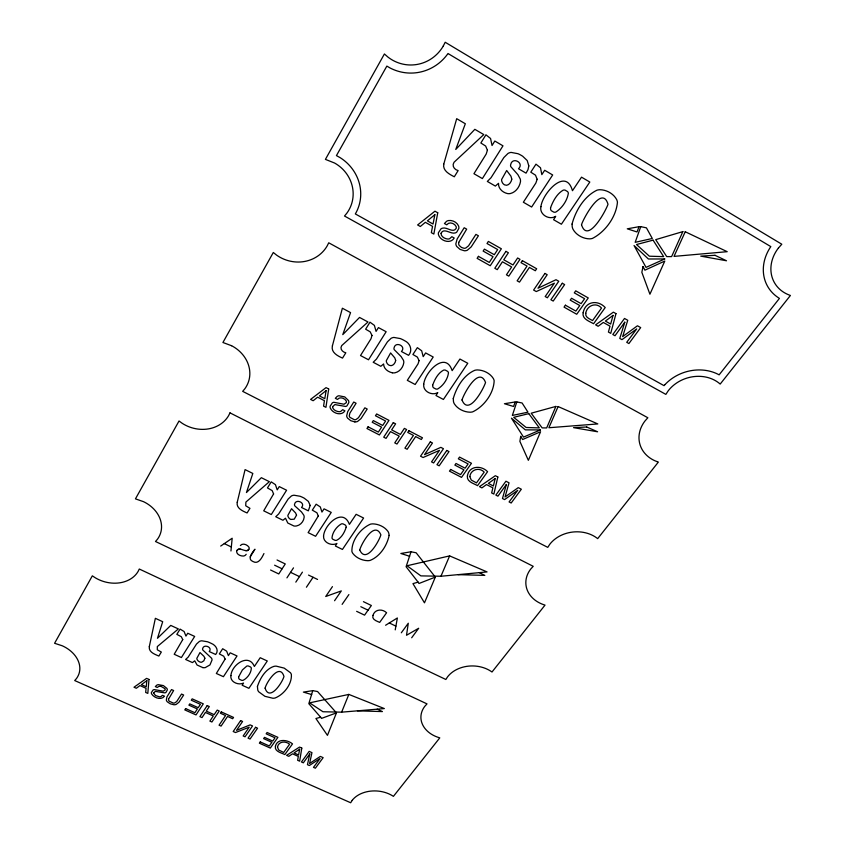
<?xml version="1.0" encoding="UTF-8"?>
<svg xmlns="http://www.w3.org/2000/svg" width="845" height="845" viewBox="0 0 845 845"><rect width="100%" height="100%" fill="white"/><g stroke="black" fill="none" stroke-linecap="round" stroke-linejoin="round"><path stroke-width="1.27" d="M230.949 550.982L232.185 538.233L220.703 546.06M395.228 629.863L397.372 617.97L385.605 625.247M250.215 556.834L254.947 549.208C252.613 552.218 246.666 559.063 252.94 561.524C258.549 564.83 261.992 557.499 263.946 553.549M320.625 717.215L308.816 703.684L312.756 690.65L317.562 691.537L336.458 712.884L327.448 735.372L315.914 718.503L320.625 717.215L321.512 718.408L336.458 712.884M418.095 582.131L406.096 566.72L411.019 551.785L416.131 552.778L435.333 577.103L424.475 602.844L412.951 583.631L418.095 582.131L418.972 583.494L435.333 577.103M240.381 545.532C242.568 542.722 247.279 544.602 248.916 547.148A3.169 2.598 11.9 0 1 249.085 548.87C246.518 554.214 239.082 545.363 236.611 551.109C236.378 554.415 240.455 556.105 243.254 556.042A3.919 3.2 11.9 0 0 245.589 555.028L246.18 554.288M341.633 712.166L348.837 694.41L384.338 708.575L341.633 712.166L322.948 711.743L309.64 702.85L348.837 694.41M440.942 576.248L449.624 555.894L487.058 571.917L440.942 576.248L420.873 575.878L407.026 565.759L449.624 555.894M443.287 45.989L445.199 42.25L781.794 244.226L778.456 248.018M286.93 577.864L293.5 567.851M295.813 582.131L302.415 572.149M306.418 587.222L313.062 577.272M332.444 586.631L325.726 596.496L341.306 590.909L334.567 600.732M342.119 604.365L348.89 594.574M352.217 800.373L350.664 802.75L74.698 680.552L76.272 678.778A29.786 22.308 16.7 0 0 77.592 676.813A29.068 21.769 16.7 0 0 62.255 645.781L54.587 643.277L92.337 575.836L95.422 577.874A30.578 24.283 17.5 0 0 138.126 571.4L139.288 569.023L427.01 703.885L424.781 706.346A28.286 21.664 1.1 0 0 438.492 737.463L439.78 737.865L393.411 796.36L392.386 795.705A26.903 19.636 3.9 0 0 352.175 800.352M401.312 632.789L408.293 623.24L406.508 635.282L418.687 628.257L411.673 637.764M236.811 550.602L238.385 549.239L240.719 549.208M248.842 549.387L247.395 550.613L245.557 550.56M665.036 384.538L664.043 385.658L355.333 213.933A43.348 41.173 26.1 0 0 340.239 157.719L336.437 155.596L386.852 66.1L390.041 67.959A47.341 45.926 89.7 0 0 447.586 54.101L448.008 53.52L770.82 246.624L769.858 248.06A44.88 38.067 -29.6 0 0 778.171 297.577L779.428 298.401L719.127 374.853L717.827 374.155A40.93 34.698 -17.6 0 0 665.047 384.549M411.019 551.785L400.857 553.486L409.656 556.274M312.756 690.65L303.387 692.097L311.689 694.558M458.011 574.653L484.819 575.382L479.347 572.646M357.446 710.835L382.415 711.585L377.197 709.177M354.847 421.908L350.802 420.704L347.612 418.169A5.894 5.186 7.8 0 1 346.672 415.867L347.675 411.716L353.738 402.03L356.094 403.255L349.83 413.205L349.281 415.835A3.876 3.401 7.7 0 0 349.936 417.367L354.456 419.764A3.56 3.126 7.6 0 0 356.062 419.511L358.481 417.694L364.86 407.818L367.205 409.043L360.984 418.613L357.519 421.486A5.894 5.176 7.5 0 1 354.847 421.908M202.842 667.613L197.065 665.015L194.72 660.822L192.459 662.586L185.615 659.47L188.203 657.093L196.494 644.07L199.367 641.461A6.264 4.88 11.9 0 1 201.744 640.806L207.374 641.735A26.385 20.396 11.8 0 1 211.334 643.436C215.665 645.01 219.309 650.396 215.665 654.484L209.233 651.537C213.046 647.291 203.613 643.467 202.61 648.717A2.598 2.028 11.7 0 0 202.874 650.069L211.609 658.244A6.76 5.239 11.5 0 1 212.042 659.998L209.94 664.941L205.219 667.624A6.337 4.901 11.5 0 1 202.842 667.613M392.302 372.793C388.056 371.874 383.556 368.726 383.609 363.941L380.81 366.297L373.194 362.262L376.447 359.104L387.464 341.792L391.066 338.327A7.182 6.528 4.8 0 1 393.897 337.43L400.329 338.581A30.209 27.22 5.2 0 1 404.755 340.767C410.269 343.239 412.93 350.517 408.579 355.322L401.438 351.499C406.646 346.249 395.418 340.852 394.055 347.865A2.979 2.704 4.5 0 0 394.224 349.64L401.132 356.59L403.477 360.34A7.742 6.982 4.4 0 1 403.794 362.632C403.213 367.258 399.727 371.758 395.059 372.772A7.256 6.528 4.7 0 1 392.302 372.793M656.924 461.581L658.361 462.078L597.679 538.635L596.581 537.8A30.927 25.308 -6.4 0 0 549.799 544.254L547.771 547.37L242.663 391.351L244.659 389.006A34.022 29.744 19.6 0 0 246.37 386.418A33.198 29.026 19.6 0 0 231.572 345.711M231.562 345.721L222.922 342.5L273.305 252.497L276.685 255.19A35.205 32.902 23.7 0 0 327.131 245.99L328.737 242.8L647.851 417.757L644.957 421.011A33.166 27.991 -15.1 0 0 656.924 461.571M290.564 572.329L299.457 576.607M274.614 565.199L282.103 568.801M360.815 606.699L368.061 610.196M224.316 543.61L231.34 546.99M389.313 622.966L395.893 626.134M270.58 570.016L278.765 573.945L285.272 563.942L277.054 559.981M356.643 611.336L364.565 615.139L371.367 605.506L363.434 601.672M308.52 575.075L317.562 579.448M778.425 247.997A37.043 31.413 -29.6 0 0 788.892 294.894L790.413 295.475L720.183 384.074L719.042 383.112A33.8 28.656 -17.6 0 0 668.215 390.802L665.86 394.393L344.507 216.024L346.777 213.278A36.599 34.761 26.2 0 0 348.753 210.268A35.712 33.927 26 0 0 334.641 163.053L325.42 159.378L384.412 53.974L387.971 57.101A39.039 37.877 89.7 0 0 443.298 46M168.535 699.153L168.609 700.061A3.401 2.567 12.1 0 0 169.275 701.244L173.352 703.103A3.116 2.355 12 0 0 174.725 702.924L176.7 701.551L181.538 694.062L183.661 695.023L178.929 702.279L176.13 704.445A5.165 3.908 12 0 1 173.838 704.741L170.257 703.8L167.321 701.836A5.165 3.908 12.1 0 1 166.338 700.072L166.93 696.903L171.514 689.562L173.637 690.523L168.535 699.153M310.168 505.437L308.33 510.845L301.549 507.486C306.006 502.764 295.708 498.223 294.546 504.285A2.778 2.345 9.9 0 0 294.768 505.838L301.454 511.912L303.788 515.186A7.225 6.042 9.7 0 1 304.168 517.182C303.82 521.302 300.566 525.199 296.447 525.97A6.771 5.662 9.8 0 1 293.891 525.981L287.796 523.023L285.473 518.228L282.959 520.266L275.734 516.728L278.639 513.992L288.187 498.983L291.398 495.983A6.697 5.64 10.1 0 1 293.997 495.212L300.007 496.247A28.202 23.565 10.1 0 1 304.2 498.17L308.372 501.402L310.168 505.437M359.727 549.989C366.128 564.354 379.004 541.349 380.894 534.843C374.62 520.245 361.512 543.451 359.727 549.989M469.831 476.601L471.235 480.034L476.485 482.896L484.185 472.123C479.337 466.841 470.591 469.556 469.831 476.601M149.29 646.7C148.53 652.245 154.91 654.315 158.86 656.058L161.332 652.044L157.307 649.794L157.318 646.573L178.369 628.923L170.764 625.416L157.476 638.281L162.694 621.698L155.364 618.318L149.29 646.7M153.526 692.974L155.501 695.53L159.504 696.84A3.602 2.725 12.6 0 0 160.93 696.607L162.493 695.329L164.5 696.217C161.237 700.568 153.959 697.854 151.582 693.872A4.405 3.327 12.8 0 1 151.371 692.562L153.061 690.027A3.919 2.968 12.8 0 1 154.297 689.604L163.222 691.168L165.113 689.995A2.535 1.922 12.6 0 0 164.955 688.696L161.046 686.362L158.86 686.383L157.286 687.46L155.332 686.584L156.8 685.158A4.542 3.443 12.7 0 1 158.226 684.661L163.391 685.58L166.898 688.4A4.616 3.507 12.6 0 1 167.289 689.985L165.947 692.414A3.464 2.63 12.5 0 1 164.838 692.879L155.374 691.368L153.526 692.974M389.133 535.403C387.084 545.553 380.049 556.464 370.142 560.404A10.224 8.461 5.2 0 1 367.755 560.7C362.114 560.52 356.22 557.932 352.787 553.359A10.235 8.492 5.5 0 1 351.9 551.436C351.531 540.367 360.414 528.558 370.406 524.175A10.32 8.63 5 0 1 372.835 523.868C378.56 524.037 384.549 526.72 387.961 531.399A10.298 8.608 4.6 0 1 388.816 533.353L389.133 535.403M572.054 224.073L572.213 226.745A12.083 11.154 -24.3 0 0 573.026 229.28C576.237 235.068 583.039 238.755 589.599 238.86A12.062 11.112 -24.3 0 0 592.419 238.427C605.4 231.805 616.227 216.774 617.441 202.187A12.231 11.27 -28 0 0 616.67 199.589C613.502 193.642 606.583 189.808 599.908 189.724A12.252 11.312 -28.1 0 0 597.035 190.167C584.18 196.272 575.561 210.69 572.054 224.073M323.55 536.079C323.043 542.606 331.684 546.293 336.933 543.462L335.38 545.997L342.436 549.451L363.593 518.027L356.136 514.309L349.397 524.386C342.954 507.011 324.332 524.65 323.55 536.079M371.98 335.433L371.018 338.729L360.519 355.544L368.515 359.78L386.144 331.726L378.433 327.585L376.057 331.398L374.398 325.388L369.973 322.188L365.642 329.191L370.184 331.832L371.98 335.433M432.682 385.193L432.735 386.355A3.306 2.947 0.4 0 0 433.548 387.792L435.862 389.017A3.359 3 0.3 0 0 437.678 388.985C443.15 385.764 447.776 379.151 448.463 372.814A3.38 3.031 -0.6 0 0 447.639 371.356L445.315 370.11A3.327 2.979 -0.5 0 0 443.509 370.163C438.037 373.12 434.615 379.479 432.682 385.193M419.078 360.625L418.053 363.857L407.311 380.334L415.17 384.496L433.21 357.012L425.626 352.935L423.197 356.664L421.676 350.781L417.345 347.644L412.909 354.499L417.367 357.097L419.078 360.625M453.258 398.576L453.49 401.681A10.996 9.749 -2.1 0 0 454.356 403.878C457.705 409.012 464.032 412.064 470.084 412.212A10.985 9.717 -2.5 0 0 472.672 411.864C483.995 406.519 493.755 393.369 494.156 380.736A11.08 9.886 -4.1 0 0 493.332 378.497C490.005 373.236 483.583 370.068 477.425 369.93A11.101 9.918 -3.7 0 0 474.795 370.3C463.651 375.032 456.437 387.348 453.258 398.576M443.762 164.141C442.548 170.764 449.487 174.271 454.304 176.785L458.138 170.574C454.388 169.782 451.557 165.726 454.071 162.229L483.794 134.577L474.837 129.327L455.761 149.459L465.331 123.75L456.691 118.68L443.762 164.141M237.234 502.268C236.061 508.299 242.726 511.045 247.099 512.957L249.951 508.341L245.726 505.775L245.884 502.078L269.375 481.682L261.348 477.689L246.444 492.55L252.824 473.453L245.082 469.609L237.234 502.268M461.993 399.981C468.616 416.5 483.329 389.323 485.548 382.489C479.083 365.684 464.095 393.105 461.993 399.981M585.754 313.326C585.004 317.435 589.873 318.998 592.577 320.561L601.513 308.076C596.084 301.707 586.705 305.753 585.754 313.326M423.746 384.221C422.648 391.362 432.017 396.041 437.784 392.608L435.988 395.534L443.403 399.463L467.771 363.276L459.923 359.041L452.149 370.659C445.547 350.305 424.76 372.117 423.746 384.221M487.407 150.23L486.192 154.065L473.939 173.711L482.379 178.58L502.976 145.826L494.821 141.041L492.043 145.498L490.565 138.495L485.928 134.809L480.858 142.995L485.653 146.048L487.407 150.23M204.881 658.234L203.856 660.79L201.723 662.174A2.461 1.901 11.7 0 1 200.413 662.142L199.705 661.899A5.419 4.193 11.7 0 1 197.741 660.463L197.086 659.47A4.267 3.306 11.7 0 1 196.843 658.329L199.98 652.541L203.941 656.311L204.881 658.234M467.391 476.073C466.546 481.819 473.95 483.488 477.562 485.653L487.586 471.668C481.154 464.982 468.848 465.753 467.391 476.073M257.429 686.478L257.778 690.09A9.57 7.373 8.7 0 0 258.686 691.77L264.918 696.312L272.903 698.255A9.548 7.351 8.4 0 0 275.111 698.002C283.92 694.505 292.085 684.133 291.367 674.468A9.622 7.468 8.2 0 0 290.479 672.768L284.216 668.12L276.114 666.124A9.644 7.489 8.4 0 0 273.875 666.388C265.341 669.24 260.102 678.387 257.429 686.478M550.57 207.722L550.57 209.085A3.623 3.391 -23.7 0 0 551.362 210.743L553.813 212.148A3.686 3.443 -23.7 0 0 555.767 212.095C562.052 208.155 567.238 200.592 568.347 193.251A3.718 3.475 -26.7 0 0 567.534 191.561L565.083 190.125A3.655 3.422 -26.7 0 0 563.119 190.199C556.876 193.822 552.989 201.131 550.57 207.722M277.498 747.064L278.639 749.969L283.709 752.451L289.592 744.223C285.758 740.801 278.491 741.213 277.498 747.064M182.742 639.591L174.207 654.273L181.4 657.547L194.667 636.433L187.738 633.243L185.953 636.105L184.115 631.542L180.08 629.092L176.827 634.352L181.305 636.718L182.742 639.591M537.156 179.267L535.867 183.016L523.351 202.24L531.632 207.025L552.672 174.968L544.676 170.278L541.835 174.63L540.504 167.785L535.973 164.162L530.797 172.179L535.487 175.168L537.156 179.267M148.973 679.443L147.822 693.396L145.689 692.446L146.058 688.305L139.943 685.57L136.32 688.263L133.996 687.228L146.586 678.366L148.973 679.443M332.402 345.858C330.775 352.397 337.641 355.956 342.531 358.09L345.816 352.777C342.584 352.143 339.489 348.827 341.729 345.584L367.997 321.987L359.537 317.435L342.774 334.631L350.548 312.608L342.373 308.224L332.402 345.858M238.639 676.866L238.734 678.26A2.884 2.218 9.8 0 0 239.526 679.348L241.617 680.309A2.926 2.26 9.8 0 0 243.18 680.288C247.437 678.102 251.25 672.916 251.335 668.089A2.947 2.281 9.7 0 0 250.511 666.969L248.409 666.008A2.894 2.25 9.7 0 0 246.856 666.029L242.399 669.927L238.639 676.866M332.581 406.73C332.655 409.814 336.416 411.473 339.088 411.716A4.109 3.623 9 0 0 340.767 411.399L342.711 409.698L344.929 410.85C341.369 416.437 332.349 413.237 330.247 407.924A5.017 4.426 9.4 0 1 330.131 406.202L332.349 402.854A4.468 3.94 9.4 0 1 333.817 402.283L343.978 404.237L346.281 402.674A2.894 2.556 8.8 0 0 346.228 400.974C344.633 398.111 339.774 396.368 337.493 399.431L335.317 398.312L337.166 396.421A5.176 4.574 9.1 0 1 338.866 395.756L344.749 396.907L348.51 400.562A5.271 4.658 8.8 0 1 348.805 402.632L346.999 405.832A3.961 3.496 8.7 0 1 345.668 406.466L334.873 404.586L332.581 406.73M528.822 165.895L527.998 169.644L526.055 173.151L518.513 168.757C524.629 162.853 512.366 156.336 510.697 164.564A3.264 3.126 -26.6 0 0 510.781 166.634L517.911 174.672L520.256 179.024A8.45 8.059 -23.1 0 1 520.478 181.686C519.591 186.946 515.82 192.195 510.464 193.516A7.911 7.542 -21.8 0 1 507.486 193.568C502.733 192.533 498.127 188.572 498.529 183.323L495.36 186.08L487.333 181.443L491.019 177.746L503.873 157.54L507.961 153.473A7.858 7.531 -27.5 0 1 511.088 152.406L518.006 153.716A32.913 31.476 -21.6 0 1 522.685 156.24L527.195 160.518L528.822 165.895M581.508 224.717C587.613 244.458 605.802 210.933 607.999 204.268C602.105 184.157 583.578 218.021 581.508 224.717M146.85 680.658L146.248 686.784L141.432 684.63L146.85 680.658M296.532 515.196L294.218 519.179L290.796 519.443A5.788 4.848 10 0 1 288.747 517.805L288.092 516.665A4.563 3.824 10 0 1 287.881 515.365L291.536 508.701L295.613 513L296.532 515.196M225.119 659.058L216.341 673.476L223.418 676.697L237.022 655.963L230.199 652.815L228.372 655.625L226.64 651.146L222.679 648.738L219.341 653.903L223.745 656.227L225.119 659.058M540.937 206.655C539.11 214.482 549.25 220.503 555.693 216.309L553.581 219.711L561.407 224.221L589.81 182.045L581.529 177.165L572.466 190.727C565.823 166.645 542.247 193.79 540.937 206.655M230.907 675.577C229.798 681.999 238.47 685.612 243.54 683.056L242.198 685.263L248.895 688.316L267.295 660.991L260.207 657.716L254.356 666.473C248.789 652.72 231.646 664.688 230.907 675.577M583.135 312.734C581.793 318.987 589.588 321.375 593.602 323.73L605.21 307.527C597.605 299.373 585.205 301.433 583.135 312.734M273.59 493.913L263.714 510.824L271.298 514.542L286.582 490.227L279.262 486.593L277.213 489.889L275.438 484.66L271.213 481.861L267.464 487.924L272.174 490.618L273.59 493.913M458.74 242.388L458.666 243.761A4.183 3.95 -6.8 0 0 459.289 245.536L461.56 247.49L464.053 248.282A3.845 3.633 -7 0 0 465.806 247.986L468.521 245.863L475.925 234.382L478.407 235.787L471.183 246.909L467.285 250.257A6.359 6.01 -7 0 1 464.37 250.764L460.06 249.402L456.744 246.487A6.369 6.01 -6.7 0 1 455.835 243.825L457.134 239.008L464.19 227.738L466.683 229.153L458.74 242.388M265.087 688.168C269.534 702.068 282.473 682.433 283.962 676.433C279.653 662.343 266.481 682.116 265.087 688.168M346.165 527.291C344.612 532.287 341.528 537.885 336.68 540.293A3.126 2.609 7.2 0 1 335 540.314L332.803 539.237A3.084 2.567 7.2 0 1 331.99 537.98C332.381 532.456 336.542 526.625 341.348 523.921A3.095 2.588 6.9 0 1 343.017 523.879L345.235 524.977A3.148 2.63 6.8 0 1 346.059 526.255L346.165 527.291M441.058 233.315C440.889 236.695 444.882 238.829 447.85 239.05A4.436 4.204 -4.4 0 0 449.677 238.681L451.864 236.695L454.209 238.015C450.469 244.427 440.319 240.899 438.47 234.709A5.419 5.144 -3.6 0 1 438.428 232.713L441.005 228.826A4.816 4.584 -3.6 0 1 442.622 228.15C447.016 226.84 453.015 233.336 456.089 228.53A3.126 2.968 -5.9 0 0 456.12 226.555C454.61 223.196 449.139 221.316 446.741 224.823L444.438 223.534L446.54 221.337A5.588 5.323 -5.3 0 1 448.42 220.556C452.445 219.89 457.05 222.246 458.613 226.069A5.693 5.408 -5.9 0 1 458.814 228.467L456.701 232.185A4.267 4.067 -6 0 1 455.233 232.935C450.617 234.435 443.773 227.316 441.058 233.315M318.28 516.031L308.129 532.625L315.597 536.29L331.251 512.419L324.058 508.848L321.956 512.081L320.308 506.947L316.157 504.201L312.312 510.148L316.938 512.799L318.28 516.031M395.671 360.392C395.449 363.265 392.355 366.888 389.281 365.293A6.2 5.598 4.9 0 1 387.147 363.434L386.503 362.125A4.89 4.415 5 0 1 386.334 360.625L390.601 352.946L394.784 357.879L395.671 360.392M275.417 746.251C274.287 751.575 281.628 752.863 284.86 754.574L292.507 743.896C287.68 739.681 277.213 738.255 275.417 746.251M328.694 389.006L325.938 407.343L323.572 406.118L324.427 400.688L317.625 397.171L313.157 400.741L310.58 399.41L326.043 387.623L328.694 389.006M326.107 390.633L324.797 398.682L319.442 395.914L326.107 390.633M301.802 748.078L299.658 761.176L297.641 760.278L298.306 756.391L292.528 753.814L288.789 756.328L286.603 755.345L299.553 747.064L301.802 748.078M372.951 615.435C371.525 619.586 376.986 621.159 379.68 622.395L386.587 612.762C382.257 608.558 374.694 609.171 372.951 615.435M520.721 436.369L519.886 441.365L528.357 460.335L540.578 431.753L522.611 439.516L520.721 436.369M511.785 179.14C511.405 182.266 508.12 186.692 504.602 184.875A6.771 6.464 -23 0 1 502.395 182.721L501.761 181.2A5.334 5.102 -22.7 0 1 501.655 179.457L506.683 170.5L510.961 176.214L511.785 179.14M299.637 749.219L298.602 754.965L294.06 752.927L299.637 749.219M437.742 212.782L433.844 234.065L431.341 232.66L432.534 226.354L425.352 222.309L420.335 226.492L417.62 224.96L434.943 211.197L437.742 212.782M434.858 214.683L433.031 224.031L427.38 220.851L434.858 214.683M643.034 266.534L641.841 272.322L649.921 294.208L664.783 261.073L644.904 270.168L643.034 266.534M309.788 753.888L307.464 764.672L309.365 765.517L320.075 758.504L313.484 767.355L315.365 768.189L323.149 757.659L320.35 756.412L309.597 763.479L311.963 752.641L309.164 751.385L301.443 761.979L303.344 762.824L309.788 753.888M497.842 477.002L493.871 494.071L491.653 492.931L492.867 487.861L486.498 484.565L481.903 487.892L479.485 486.646L495.36 475.703L497.842 477.002M495.212 478.513L493.364 486.002L488.357 483.403L495.212 478.513M615.984 313.632L610.734 333.342L608.411 332.043L610.005 326.191L603.309 322.431L598.154 326.286L595.619 324.86L613.375 312.154L615.984 313.632M506.387 484.47L502.479 498.518L504.56 499.596L517.71 490.353L509.091 501.93L511.172 503.007L521.344 489.223L518.27 487.628L505.067 496.945L509.039 482.822L505.944 481.217L495.846 495.085L497.937 496.163L506.387 484.47M613.058 315.386L610.65 324.047L605.379 321.079L613.058 315.386M624.793 322.198L619.776 338.422L621.973 339.648L636.697 328.916L626.726 342.32L628.912 343.545L640.69 327.606L637.457 325.779L622.659 336.595L627.75 320.287L624.508 318.449L612.805 334.504L615.002 335.74L624.793 322.198M516.813 401.914L512.345 415.434L527.988 412.18L522.094 402.991L516.813 401.914M640.774 226.64L635.165 242.335L652.298 238.48L646.436 227.854L640.774 226.64M515.228 401.956L513.57 406.487L504.444 403.73L515.228 401.956M639.063 226.692L637.003 231.963L627.275 228.815L639.063 226.692M555.894 406.413L546.673 427.929L542.141 427.897L531.199 413.205L555.894 406.413M558.101 406.551L548.891 427.739L597.806 423.936L558.101 406.551M682.855 231.614L671.606 256.616L666.705 256.605L655.709 239.642L682.855 231.614M685.242 231.762L674.025 256.384L727.207 251.683L685.242 231.762M229.998 412.867L228.636 415.613A32.786 28.244 19.2 0 1 182.256 423.345L179.024 421L135.453 498.856L143.587 501.698A31.054 25.128 17.8 0 1 159.378 536.068A31.825 25.741 17.8 0 1 157.265 539.459L155.491 541.497L445.843 679.486L447.628 676.771A28.772 22.34 0 0 1 490.934 671.268L492.001 672.007L545.025 605.104L543.662 604.671A30.473 24.737 -5 0 1 530.649 569.139L533.216 566.319L229.998 412.867M185.636 708.585L184.791 709.895L196.029 714.923L203.286 703.832L192.174 698.847L191.287 700.209L200.413 704.307L198.205 707.677L189.745 703.885L188.91 705.163L197.371 708.955L194.91 712.726L185.636 708.585M368.082 426.799L366.952 428.531L379.416 434.964L388.975 420.366L376.648 413.955L375.476 415.761L385.595 421.021L382.7 425.457L373.31 420.588L372.212 422.278L381.602 427.137L378.349 432.101L368.082 426.799M478.428 256.352L477.129 258.359L490.258 265.731L501.37 248.779L488.368 241.427L487.016 243.529L497.684 249.56L494.314 254.715L484.407 249.127L483.139 251.092L493.036 256.658L489.266 262.436L478.428 256.352M207.194 705.586L199.916 716.655L202.008 717.585L205.409 712.441L213.299 715.968L209.887 721.102L211.905 722.01L219.235 710.994L217.207 710.085L214.165 714.659L206.275 711.12L209.296 706.536L207.194 705.586M393.305 422.616L383.725 437.182L386.038 438.375L390.506 431.605L399.241 436.126L394.752 442.886L396.992 444.037L406.635 429.556L404.385 428.383L400.393 434.404L391.647 429.873L395.629 423.831L393.305 422.616M505.933 251.366L494.811 268.277L497.251 269.65L502.437 261.781L511.647 266.967L506.44 274.805L508.796 276.135L519.992 259.32L517.626 257.978L512.978 264.971L503.757 259.774L508.384 252.75L505.933 251.366M221.274 711.912L220.397 713.222L225.552 715.535L219.066 725.2L221.084 726.098L227.569 716.444L232.65 718.725L233.537 717.416L221.274 711.912M408.885 430.728L407.734 432.45L413.437 435.418L404.913 448.125L407.142 449.276L415.677 436.58L421.296 439.506L422.458 437.784L408.885 430.728M522.358 260.661L521.027 262.668L527.037 266.059L517.14 280.815L519.485 282.135L529.392 267.4L535.318 270.749L536.67 268.752L522.358 260.661M240.624 720.605L233.199 731.516L235.491 732.541L249.19 727.186L243.159 735.953L245.039 736.798L252.518 725.939L250.162 724.883L236.537 730.344L242.578 721.482L240.624 720.605M430.306 441.861L420.546 456.205L423.081 457.515L439.463 450.364L431.552 461.888L433.633 462.954L443.445 448.706L440.847 447.354L424.528 454.642L432.471 442.991L430.306 441.861M544.93 273.421L533.607 290.057L536.279 291.557L554.373 283.202L545.194 296.553L547.38 297.789L558.767 281.258L556.031 279.706L537.99 288.229L547.201 274.709L544.93 273.421M255.549 727.302L248.06 738.15L250.057 739.037L257.556 728.2L255.549 727.302M446.804 450.448L436.971 464.687L439.168 465.817L449.012 451.6L446.804 450.448M562.295 283.255L550.898 299.764L553.211 301.063L564.629 284.575L562.295 283.255M260.271 741.921L259.383 743.199L270.315 748.078L277.899 737.336L267.094 732.488L266.164 733.819L275.037 737.801L272.734 741.065L264.496 737.368L263.629 738.614L271.868 742.301L269.291 745.955L260.271 741.921M450.638 469.471L449.466 471.14L461.528 477.372L471.478 463.282L459.543 457.082L458.328 458.824L468.119 463.916L465.109 468.193L456.015 463.482L454.874 465.109L463.958 469.809L460.578 474.605L450.638 469.471M565.4 305.203L564.048 307.136L576.734 314.266L588.268 297.947L575.709 290.838L574.294 292.866L584.603 298.697L581.106 303.651L571.547 298.264L570.227 300.144L579.786 305.531L575.867 311.087L565.4 305.203M664.74 258.961L646.013 267.379L634.035 245.515L648.4 258.992L664.74 258.961M540.43 429.925L523.509 437.108L511.447 418.169L525.326 429.873L540.43 429.925M653.079 240.16L636.517 244.522L649.372 256.204L663.652 256.626L653.079 240.16M528.79 413.638L513.697 417.324L526.108 427.475L539.321 427.908L528.79 413.638M714.997 255.296L700.727 256.13L726.51 260.778L714.997 255.296M586.705 427L573.554 427.644L597.605 431.784L586.705 427"/></g></svg>
